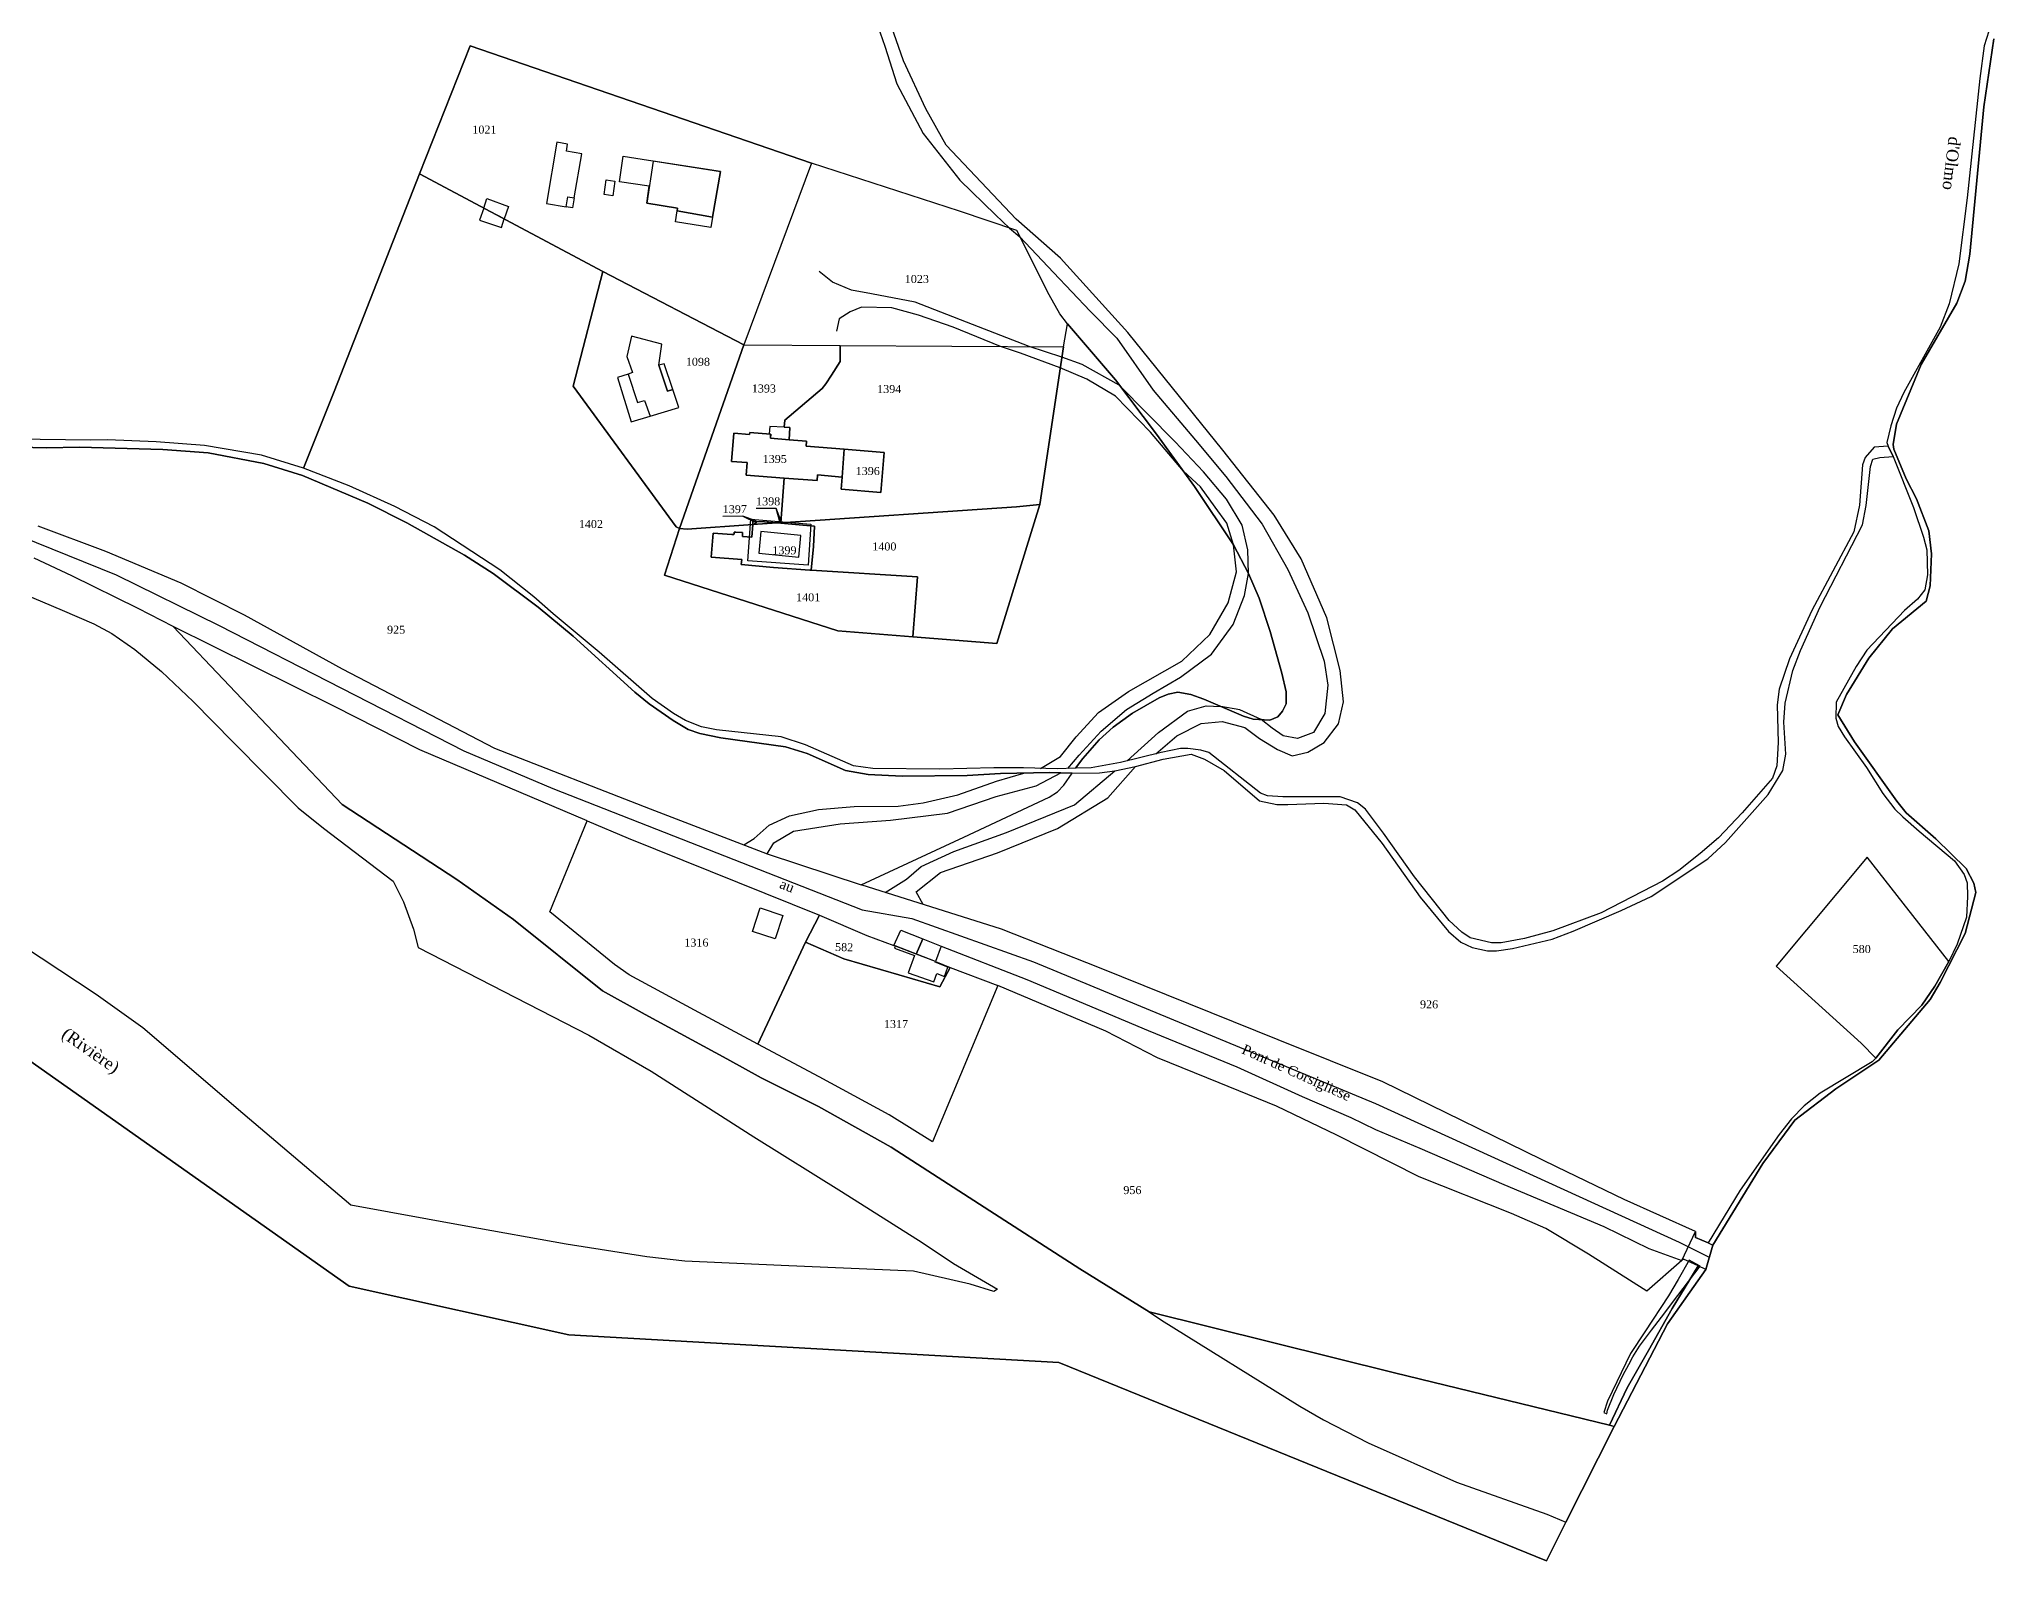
# Model space of a CAD drawing. Extents: x 1206804 to 1210977, y 6152742 to 6157901.
# Drawn here: x 1210265.4 to 1210754, y 6152741.5 to 6153121.9 of the extents above; entities that cross this region are included whole.
import ezdxf

# ---------------------------------------------------------------- set-up
doc = ezdxf.new("R2010")
doc.units = 0
doc.linetypes.add('CONTINU', pattern=[0])
for name, color, linetype in [('1LIEUDIT', 7, 'CONTINU'), ('1PARCELLE', 7, 'CONTINU'), ('1SECTION', 7, 'CONTINU'), ('1SUBDSECT', 7, 'CONTINU'), ('1TRONFLUV', 7, 'CONTINU'), ('1ZONCOMM', 7, 'CONTINU'), ('3BATIDUR', 7, 'CONTINU'), ('3BATILEGER', 7, 'CONTINU'), ('3CHEMIN', 7, 'CONTINU'), ('3FISCLINE', 7, 'CONTINUOUS'), ('3FLECHEPAR', 7, 'CONTINU'), ('3LINEDIVERS', 7, 'CONTINUOUS'), ('3PARCELLETEX', 7, 'CONTINU'), ('3PISCINE', 7, 'CONTINUOUS'), ('3PONT', 7, 'CONTINU'), ('3SENTIER', 7, 'CONTINU'), ('3TOPOLINE', 7, 'CONTINU'), ('3TRONFLUVTEX', 7, 'CONTINU'), ('3ZONCOMMTEX', 7, 'CONTINU')]:
    doc.layers.add(name, color=color, linetype=linetype)
doc.styles.get("Standard").update_dxf_attribs({"font": 'Times New Roman'})

msp = doc.modelspace()

# ---------------------------------------------------------------- linework, layer by layer
at = {"layer": '1LIEUDIT'}
msp.add_lwpolyline([(1210754, 6153121.95), (1210751.49, 6153104.97), (1210747.98, 6153068.18), (1210746.79, 6153061.45), (1210744.77, 6153055.95), (1210735.83, 6153040.55), (1210729.62, 6153025.69), (1210728.86, 6153020.63), (1210728.95, 6153019.43), (1210732.05, 6153012.01), (1210734.66, 6153007.01), (1210737.77, 6152998.98), (1210738.42, 6152993.29), (1210738.05, 6152985.3), (1210737.08, 6152981.4), (1210728.68, 6152974.52), (1210722.72, 6152967.19), (1210717.12, 6152958.14), (1210715.03, 6152953.02), (1210719.19, 6152946.3), (1210729.71, 6152931.4), (1210732.11, 6152928.53), (1210739.47, 6152922.05), (1210747.03, 6152914.64), (1210748.97, 6152910.95), (1210749.48, 6152908.6), (1210746.84, 6152898.33), (1210740.6, 6152886.15), (1210738.04, 6152881.87), (1210725.25, 6152866.68), (1210714.48, 6152859.53), (1210704.24, 6152851.68), (1210696.24, 6152840.86), (1210683.75, 6152820.49), (1210682.01, 6152814.41), (1210672.39, 6152800.8), (1210659.1, 6152775.12), (1210647.03, 6152751.24), (1210642.16, 6152741.53), (1210520.33, 6152791.12), (1210397.85, 6152798.04), (1210342.91, 6152810.19), (1210129.99, 6152960.47)], dxfattribs=at)
at = {"layer": '1PARCELLE'}
for points in [[(1210753.31, 6153125.73), (1210751.53, 6153120.23), (1210750.45, 6153112.09), (1210747.28, 6153082.28), (1210745.25, 6153065.79), (1210742.78, 6153055.74), (1210740.54, 6153049.91), (1210731.51, 6153033.61), (1210729.69, 6153029.69), (1210728.22, 6153025.22), (1210727.24, 6153021.11), (1210727.61, 6153020.16), (1210724.07, 6153019.92), (1210721.8, 6153017.31), (1210721.16, 6153015.5), (1210720.37, 6153005.39), (1210718.99, 6152998.77), (1210708.52, 6152979.08), (1210702.91, 6152967.03), (1210700.3, 6152959.43), (1210699.82, 6152955.51), (1210700.12, 6152946.07), (1210699.77, 6152940.25), (1210698.65, 6152937.16), (1210691.08, 6152928.55), (1210685.2, 6152922.29), (1210680.6, 6152918.32), (1210675.25, 6152914.07), (1210671.21, 6152911.4), (1210655.81, 6152903.54), (1210643.75, 6152899.01), (1210636.66, 6152897.09), (1210630.82, 6152896.04), (1210628.4, 6152896.06), (1210628.4, 6152896.06), (1210623.1, 6152897.24), (1210621.05, 6152898.65), (1210617.82, 6152901.57), (1210609.17, 6152912.55), (1210601.41, 6152923.44), (1210596.9, 6152929.4), (1210594.96, 6152931.02), (1210590.64, 6152932.53), (1210576.31, 6152932.49), (1210572.48, 6152932.8), (1210570.73, 6152933.41), (1210557.79, 6152943.58), (1210555.76, 6152944.19), (1210552.52, 6152944.64), (1210550.66, 6152944.56), (1210545.9, 6152943.59), (1210535.68, 6152941.09), (1210528.39, 6152939.74), (1210524.49, 6152939.66), (1210526.32, 6152942.08), (1210530.34, 6152946.79), (1210533.9, 6152949.93), (1210538.67, 6152953.4), (1210545.35, 6152957.24), (1210547.65, 6152958.19), (1210550.07, 6152958.67), (1210553.3, 6152958.07), (1210556.54, 6152956.93), (1210566.46, 6152952.65), (1210568.86, 6152951.91), (1210573.04, 6152951.7), (1210575.04, 6152952.48), (1210576.19, 6152953.92), (1210577.13, 6152955.76), (1210577.08, 6152958.76), (1210576.01, 6152963.41), (1210573.14, 6152973.82), (1210570.37, 6152982.19), (1210567.67, 6152988.36), (1210563.95, 6152995.48), (1210554.17, 6153010.12), (1210544.71, 6153023.2), (1210534.43, 6153036.73), (1210522.45, 6153050.72), (1210520.5, 6153053.29), (1210517.84, 6153058.03), (1210509.78, 6153074.05), (1210495.48, 6153078.91), (1210458.43, 6153090.87), (1210373.16, 6153120.22), (1210360.5, 6153088.23), (1210339.18, 6153033.85), (1210331.51, 6153014.68), (1210320.97, 6153017.96), (1210306.79, 6153020.3), (1210294.69, 6153021.26), (1210282.5, 6153021.77), (1210278.32, 6153021.64), (1210252.97, 6153021.99)], [(1210253.44, 6153020.12), (1210267.27, 6153019.75), (1210275.52, 6153019.91), (1210296.31, 6153019.38), (1210307.71, 6153018.52), (1210321.55, 6153015.87), (1210331.27, 6153012.85), (1210347.61, 6153005.96), (1210357.36, 6153001.04), (1210371.74, 6152992.93), (1210378.91, 6152988.37), (1210390.18, 6152979.91), (1210398.9, 6152972.68), (1210414.34, 6152958.66), (1210417.86, 6152955.73), (1210423.93, 6152951.6), (1210427.61, 6152949.34), (1210430.52, 6152948.33), (1210435.78, 6152947.25), (1210452.01, 6152944.99), (1210457.37, 6152943.33), (1210467.01, 6152939.12), (1210472.62, 6152938.09), (1210481.16, 6152937.65), (1210497.35, 6152937.89), (1210505.72, 6152938.33), (1210518.06, 6152938.59), (1210523.64, 6152938.41), (1210523.64, 6152938.41), (1210530.44, 6152938.48), (1210534.27, 6152938.98), (1210539.46, 6152940.14), (1210546.37, 6152941.91), (1210553.33, 6152943.16), (1210556.67, 6152941.95), (1210561.62, 6152939.06), (1210570.46, 6152931.53), (1210574.75, 6152930.6), (1210577.54, 6152930.58), (1210586.56, 6152930.91), (1210592.19, 6152930.48), (1210594.29, 6152929.28), (1210601.12, 6152920.84), (1210610.61, 6152907.48), (1210617.71, 6152898.86), (1210620.77, 6152896.21), (1210623.61, 6152894.82), (1210627.41, 6152894.01), (1210629.72, 6152893.99), (1210633.69, 6152894.59), (1210643.59, 6152896.92), (1210648.85, 6152898.91), (1210660.85, 6152904.1), (1210668.3, 6152907.61), (1210682.48, 6152917), (1210686.89, 6152921.13), (1210697.57, 6152933.09), (1210701.27, 6152939.06), (1210701.98, 6152943.18), (1210701.5, 6152951.22), (1210701.79, 6152955.92), (1210703.76, 6152964.06), (1210705.63, 6152969.08), (1210710.56, 6152980), (1210721.19, 6153000.51), (1210722.1, 6153005.34), (1210723.16, 6153015.1), (1210723.78, 6153016.93), (1210725.48, 6153017.35), (1210728.83, 6153017.57), (1210727.61, 6153020.16), (1210724.07, 6153019.92), (1210721.8, 6153017.31), (1210721.16, 6153015.5), (1210720.37, 6153005.39), (1210718.99, 6152998.77), (1210708.52, 6152979.08), (1210702.91, 6152967.03), (1210700.3, 6152959.43), (1210699.82, 6152955.51), (1210700.12, 6152946.07), (1210699.77, 6152940.25), (1210698.65, 6152937.16), (1210691.08, 6152928.55), (1210685.2, 6152922.29), (1210680.6, 6152918.32), (1210675.25, 6152914.07), (1210671.21, 6152911.4), (1210655.81, 6152903.54), (1210643.75, 6152899.01), (1210636.66, 6152897.09), (1210630.82, 6152896.04), (1210628.4, 6152896.06), (1210623.1, 6152897.24), (1210621.05, 6152898.65), (1210617.82, 6152901.57), (1210609.17, 6152912.55), (1210601.41, 6152923.44), (1210596.9, 6152929.4), (1210594.96, 6152931.02), (1210590.64, 6152932.53), (1210576.31, 6152932.49), (1210572.48, 6152932.8), (1210570.73, 6152933.41), (1210557.79, 6152943.58), (1210555.76, 6152944.19), (1210552.52, 6152944.64), (1210550.66, 6152944.56), (1210545.9, 6152943.59), (1210535.68, 6152941.09), (1210528.39, 6152939.74), (1210524.49, 6152939.66), (1210519.91, 6152939.48), (1210511.49, 6152939.77), (1210504.05, 6152939.8), (1210490.58, 6152939.43), (1210473.76, 6152939.57), (1210468.97, 6152940.26), (1210457, 6152945.48), (1210450.85, 6152947.54), (1210434.69, 6152949.29), (1210430.98, 6152950.04), (1210427, 6152951.58), (1210423.98, 6152953.34), (1210418.64, 6152957.08), (1210405.38, 6152968.72), (1210393.92, 6152978.25), (1210389.07, 6152982.5), (1210380.55, 6152989.24), (1210364.16, 6152999.97), (1210354.32, 6153005.1), (1210342.91, 6153010.29), (1210331.51, 6153014.68), (1210320.97, 6153017.96), (1210306.79, 6153020.3), (1210294.69, 6153021.26), (1210282.5, 6153021.77), (1210278.32, 6153021.64), (1210252.97, 6153021.99)], [(1210265.1, 6153000.25), (1210282.03, 6152993.91), (1210300.85, 6152985.98), (1210316.64, 6152978.04), (1210341.16, 6152964.49), (1210379.28, 6152944.68), (1210418.14, 6152929.48), (1210447.38, 6152918.25), (1210470.87, 6152910.52), (1210470.87, 6152910.52), (1210496.54, 6152922.46), (1210517.86, 6152932.42), (1210519.93, 6152933.78), (1210521.51, 6152935.47), (1210523.64, 6152938.41), (1210518.06, 6152938.59), (1210505.72, 6152938.33), (1210497.35, 6152937.89), (1210481.16, 6152937.65), (1210472.62, 6152938.09), (1210467.01, 6152939.12), (1210457.37, 6152943.33), (1210452.01, 6152944.99), (1210435.78, 6152947.25), (1210430.52, 6152948.33), (1210427.61, 6152949.34), (1210423.93, 6152951.6), (1210417.86, 6152955.73), (1210414.34, 6152958.66), (1210398.9, 6152972.68), (1210390.18, 6152979.91), (1210378.91, 6152988.37), (1210371.74, 6152992.93), (1210357.36, 6153001.04), (1210347.61, 6153005.96), (1210331.27, 6153012.85), (1210321.55, 6153015.87), (1210307.71, 6153018.52), (1210296.31, 6153019.38), (1210275.52, 6153019.91), (1210267.27, 6153019.75), (1210253.44, 6153020.12)]]:
    msp.add_lwpolyline(points, dxfattribs=at)
for points in [[(1210441.52, 6153045.46), (1210406.34, 6153063.86), (1210360.5, 6153088.23), (1210373.16, 6153120.22), (1210458.43, 6153090.87), (1210441.52, 6153045.46)], [(1210511.49, 6152939.77), (1210504.05, 6152939.8), (1210490.58, 6152939.43), (1210473.76, 6152939.57), (1210468.97, 6152940.26), (1210457, 6152945.48), (1210450.85, 6152947.54), (1210434.69, 6152949.29), (1210430.98, 6152950.04), (1210427, 6152951.58), (1210423.98, 6152953.34), (1210418.64, 6152957.08), (1210405.38, 6152968.72), (1210393.92, 6152978.25), (1210389.07, 6152982.5), (1210380.55, 6152989.24), (1210364.16, 6152999.97), (1210354.32, 6153005.1), (1210342.91, 6153010.29), (1210331.51, 6153014.68), (1210339.18, 6153033.85), (1210360.5, 6153088.23), (1210406.34, 6153063.86), (1210398.87, 6153035.14), (1210424.61, 6153000.01), (1210425.45, 6152999.57), (1210421.7, 6152987.96), (1210465.07, 6152974.01), (1210483.78, 6152972.51), (1210504.82, 6152970.82), (1210515.54, 6153005.61), (1210521.43, 6153045.02), (1210522.45, 6153050.72), (1210534.43, 6153036.73), (1210544.71, 6153023.2), (1210554.17, 6153010.12), (1210563.95, 6152995.48), (1210567.67, 6152988.36), (1210570.37, 6152982.19), (1210573.14, 6152973.82), (1210576.01, 6152963.41), (1210577.08, 6152958.76), (1210577.13, 6152955.76), (1210576.19, 6152953.92), (1210575.04, 6152952.48), (1210573.04, 6152951.7), (1210568.86, 6152951.91), (1210566.46, 6152952.65), (1210556.54, 6152956.93), (1210553.3, 6152958.07), (1210550.07, 6152958.67), (1210547.65, 6152958.19), (1210545.35, 6152957.24), (1210538.67, 6152953.4), (1210533.9, 6152949.93), (1210530.34, 6152946.79), (1210526.32, 6152942.08), (1210524.49, 6152939.66), (1210519.91, 6152939.48), (1210511.49, 6152939.77)], [(1210441.52, 6153045.46), (1210465.65, 6153045.32), (1210521.43, 6153045.02), (1210522.45, 6153050.72), (1210520.5, 6153053.29), (1210517.84, 6153058.03), (1210509.78, 6153074.05), (1210495.48, 6153078.91), (1210458.43, 6153090.87), (1210441.52, 6153045.46)], [(1210441.52, 6153045.46), (1210425.45, 6152999.57), (1210424.61, 6153000.01), (1210398.87, 6153035.14), (1210406.34, 6153063.86), (1210441.52, 6153045.46)], [(1210425.45, 6152999.57), (1210441.52, 6153045.46), (1210465.65, 6153045.32), (1210465.65, 6153041.37), (1210463.45, 6153037.89), (1210462.08, 6153035.79), (1210461.11, 6153034.6), (1210451.8, 6153026.66), (1210451.67, 6153024.94), (1210453.05, 6153024.84), (1210452.88, 6153021.78), (1210448.2, 6153022.16), (1210448.25, 6153023.16), (1210443.03, 6153023.6), (1210442.98, 6153023.07), (1210439.09, 6153023.39), (1210438.5, 6153016.38), (1210442.42, 6153016.05), (1210442.16, 6153012.91), (1210451.65, 6153012.19), (1210450.81, 6153001.04), (1210449.8, 6153000.97), (1210446.71, 6153001.22), (1210443.84, 6153001.37), (1210443.82, 6153000.56), (1210427.36, 6152999.46), (1210425.45, 6152999.57)], [(1210465.65, 6153045.32), (1210521.43, 6153045.02), (1210515.54, 6153005.61), (1210509.69, 6153004.98), (1210450.81, 6153001.04), (1210451.65, 6153012.19), (1210459.89, 6153011.57), (1210459.99, 6153012.97), (1210466.13, 6153012.43), (1210465.89, 6153009.4), (1210475.84, 6153008.6), (1210476.65, 6153018.58), (1210466.67, 6153019.39), (1210457.13, 6153020.17), (1210457.18, 6153021.42), (1210452.88, 6153021.78), (1210453.05, 6153024.84), (1210451.67, 6153024.94), (1210451.8, 6153026.66), (1210461.11, 6153034.6), (1210462.08, 6153035.79), (1210463.45, 6153037.89), (1210465.65, 6153041.37), (1210465.65, 6153045.32)], [(1210448.2, 6153022.16), (1210452.88, 6153021.78), (1210457.18, 6153021.42), (1210457.13, 6153020.17), (1210466.67, 6153019.39), (1210466.13, 6153012.43), (1210459.99, 6153012.97), (1210459.89, 6153011.57), (1210451.65, 6153012.19), (1210442.16, 6153012.91), (1210442.42, 6153016.05), (1210438.5, 6153016.38), (1210439.09, 6153023.39), (1210442.98, 6153023.07), (1210443.03, 6153023.6), (1210448.25, 6153023.16), (1210448.2, 6153022.16)], [(1210465.89, 6153009.4), (1210466.13, 6153012.43), (1210466.67, 6153019.39), (1210476.65, 6153018.58), (1210475.84, 6153008.6), (1210465.89, 6153009.4)], [(1210742.71, 6152891.36), (1210722.34, 6152917.47), (1210699.54, 6152890.19), (1210720.8, 6152870.94), (1210724.47, 6152867.21), (1210723.56, 6152866.3), (1210710.58, 6152858.42), (1210706.58, 6152855.24), (1210703.45, 6152851.99), (1210700.35, 6152848.14), (1210690.58, 6152834.18), (1210682.61, 6152821), (1210679.39, 6152822.35), (1210679.4, 6152823.9), (1210661.58, 6152831.89), (1210644.83, 6152839.96), (1210601.29, 6152861.32), (1210575.12, 6152871.81), (1210530.48, 6152889.76), (1210505.97, 6152899.45), (1210470.87, 6152910.52), (1210496.54, 6152922.46), (1210517.86, 6152932.42), (1210519.93, 6152933.78), (1210521.51, 6152935.47), (1210523.64, 6152938.41), (1210530.44, 6152938.48), (1210534.27, 6152938.98), (1210539.46, 6152940.14), (1210546.37, 6152941.91), (1210553.33, 6152943.16), (1210556.67, 6152941.95), (1210561.62, 6152939.06), (1210570.46, 6152931.53), (1210574.75, 6152930.6), (1210577.54, 6152930.58), (1210586.56, 6152930.91), (1210592.19, 6152930.48), (1210594.29, 6152929.28), (1210601.12, 6152920.84), (1210610.61, 6152907.48), (1210617.71, 6152898.86), (1210620.77, 6152896.21), (1210623.61, 6152894.82), (1210627.41, 6152894.01), (1210629.72, 6152893.99), (1210633.69, 6152894.59), (1210643.59, 6152896.92), (1210648.85, 6152898.91), (1210660.85, 6152904.1), (1210668.3, 6152907.61), (1210682.48, 6152917), (1210686.89, 6152921.13), (1210697.57, 6152933.09), (1210701.27, 6152939.06), (1210701.98, 6152943.18), (1210701.5, 6152951.22), (1210701.79, 6152955.92), (1210703.76, 6152964.06), (1210705.63, 6152969.08), (1210710.56, 6152980), (1210721.19, 6153000.51), (1210722.1, 6153005.34), (1210723.16, 6153015.1), (1210723.78, 6153016.93), (1210725.48, 6153017.35), (1210728.83, 6153017.57), (1210733.91, 6153004.85), (1210736.44, 6152997.44), (1210737.23, 6152994.25), (1210737.39, 6152988.05), (1210736.75, 6152984.27), (1210734.93, 6152981.95), (1210731.62, 6152979.07), (1210722.22, 6152969.2), (1210719.55, 6152965.07), (1210714.57, 6152956.17), (1210714.47, 6152952.19), (1210715.08, 6152950.11), (1210716.69, 6152947.54), (1210722.15, 6152939.89), (1210726.22, 6152933.32), (1210729.23, 6152929.46), (1210731.21, 6152927.55), (1210735.29, 6152923.9), (1210744.13, 6152916.5), (1210746.58, 6152913.09), (1210747.3, 6152911.03), (1210747.43, 6152907.6), (1210747.11, 6152902.45), (1210744.78, 6152895.65), (1210742.71, 6152891.36)], [(1210450.81, 6153001.04), (1210509.69, 6153004.98), (1210515.54, 6153005.61), (1210504.82, 6152970.82), (1210483.78, 6152972.51), (1210484.99, 6152987.54), (1210458.36, 6152989.19), (1210458.93, 6152995.09), (1210459.23, 6153000.19), (1210456.27, 6153000.43), (1210450.8, 6153000.89), (1210450.81, 6153001.04)], [(1210425.45, 6152999.57), (1210427.36, 6152999.46), (1210443.82, 6153000.56), (1210443.56, 6152997.39), (1210441.19, 6152997.63), (1210441.2, 6152998.15), (1210441.22, 6152998.62), (1210439.55, 6152998.67), (1210439.14, 6152998.68), (1210439.13, 6152998.27), (1210439.1, 6152998.06), (1210438.57, 6152998.1), (1210433.93, 6152998.44), (1210433.4, 6152992.42), (1210441.03, 6152991.87), (1210440.91, 6152990.57), (1210448.94, 6152989.88), (1210458.09, 6152989.21), (1210458.36, 6152989.19), (1210484.99, 6152987.54), (1210483.78, 6152972.51), (1210465.07, 6152974.01), (1210421.7, 6152987.96), (1210425.45, 6152999.57)], [(1210443.82, 6153000.56), (1210449.8, 6153000.97), (1210450.8, 6153000.89), (1210456.27, 6153000.43), (1210459.23, 6153000.19), (1210458.93, 6152995.09), (1210458.36, 6152989.19), (1210458.09, 6152989.21), (1210448.94, 6152989.88), (1210440.91, 6152990.57), (1210441.03, 6152991.87), (1210433.4, 6152992.42), (1210433.93, 6152998.44), (1210438.57, 6152998.1), (1210439.1, 6152998.06), (1210439.13, 6152998.27), (1210439.14, 6152998.68), (1210439.55, 6152998.67), (1210441.22, 6152998.62), (1210441.2, 6152998.15), (1210441.19, 6152997.63), (1210443.56, 6152997.39), (1210443.82, 6153000.56)], [(1210449.8, 6153000.97), (1210443.82, 6153000.56), (1210443.84, 6153001.37), (1210446.71, 6153001.22), (1210449.8, 6153000.97)], [(1210449.8, 6153000.97), (1210450.81, 6153001.04), (1210450.8, 6153000.89), (1210449.8, 6153000.97)], [(1210505.03, 6152885.38), (1210488.69, 6152846.3), (1210477.88, 6152853), (1210460.41, 6152862.51), (1210445.04, 6152870.73), (1210429.25, 6152879.19), (1210412.89, 6152887.99), (1210409.2, 6152890.62), (1210393.1, 6152903.8), (1210402.38, 6152926.52), (1210360.55, 6152944.28), (1210339.29, 6152955.06), (1210298.89, 6152975.11), (1210341.17, 6152930.63), (1210369.81, 6152911.83), (1210384.01, 6152901.82), (1210406.23, 6152884), (1210416.91, 6152878.08), (1210437.35, 6152866.99), (1210445.86, 6152862.32), (1210460.18, 6152855.13), (1210478.39, 6152844.97), (1210500.46, 6152830.72), (1210525.53, 6152814.56), (1210542.9, 6152803.76), (1210604.2, 6152788.57), (1210657.91, 6152775.44), (1210662.36, 6152784.76), (1210667.65, 6152794.16), (1210673.62, 6152804.62), (1210680.08, 6152815.32), (1210676.45, 6152816.95), (1210676.02, 6152816.63), (1210667.25, 6152808.93), (1210652.71, 6152818.24), (1210642.01, 6152824.6), (1210633.41, 6152828.37), (1210610.39, 6152837.5), (1210589.81, 6152847.94), (1210574.68, 6152855.23), (1210560.4, 6152861.07), (1210544.98, 6152867.32), (1210532.04, 6152873.96), (1210505.03, 6152885.38)], [(1210445.04, 6152870.73), (1210429.25, 6152879.19), (1210412.89, 6152887.99), (1210409.2, 6152890.62), (1210393.1, 6152903.8), (1210402.38, 6152926.52), (1210412.61, 6152922.19), (1210460.44, 6152902.97), (1210456.94, 6152896.2), (1210445.04, 6152870.73)], [(1210742.71, 6152891.36), (1210722.34, 6152917.47), (1210699.54, 6152890.19), (1210720.8, 6152870.94), (1210724.47, 6152867.21), (1210729.97, 6152874.24), (1210735.97, 6152880.44), (1210739.2, 6152885.19), (1210742.71, 6152891.36)], [(1210493.17, 6152889.83), (1210490.51, 6152885), (1210480.28, 6152888.05), (1210466.57, 6152892.06), (1210456.94, 6152896.2), (1210460.44, 6152902.97), (1210472.34, 6152897.86), (1210479.06, 6152895.38), (1210480.81, 6152899.19), (1210486.29, 6152897.02), (1210490.87, 6152895.21), (1210489.48, 6152891.36), (1210493.17, 6152889.83)], [(1210477.88, 6152853), (1210460.41, 6152862.51), (1210445.04, 6152870.73), (1210456.94, 6152896.2), (1210466.57, 6152892.06), (1210480.28, 6152888.05), (1210490.51, 6152885), (1210493.17, 6152889.83), (1210505.03, 6152885.38), (1210488.69, 6152846.3), (1210477.88, 6152853)]]:
    msp.add_lwpolyline(points, close=True, dxfattribs=at)
at = {"layer": '1SECTION'}
msp.add_lwpolyline([(1210129.99, 6152960.47), (1210342.91, 6152810.19), (1210397.85, 6152798.04), (1210520.33, 6152791.12), (1210642.16, 6152741.53), (1210647.03, 6152751.24), (1210659.1, 6152775.12), (1210672.39, 6152800.8), (1210682.01, 6152814.41), (1210683.75, 6152820.49), (1210696.24, 6152840.86), (1210704.24, 6152851.68), (1210714.48, 6152859.53), (1210725.25, 6152866.68), (1210738.04, 6152881.87), (1210740.6, 6152886.15), (1210746.84, 6152898.33), (1210749.48, 6152908.6), (1210748.97, 6152910.95), (1210747.03, 6152914.64), (1210739.47, 6152922.05), (1210732.11, 6152928.53), (1210729.71, 6152931.4), (1210719.19, 6152946.3), (1210715.03, 6152953.02), (1210717.12, 6152958.14), (1210722.72, 6152967.19), (1210728.68, 6152974.52), (1210737.08, 6152981.4), (1210738.05, 6152985.3), (1210738.42, 6152993.29), (1210737.77, 6152998.98), (1210734.66, 6153007.01), (1210732.05, 6153012.01), (1210728.95, 6153019.43), (1210728.86, 6153020.63), (1210729.62, 6153025.69), (1210735.83, 6153040.55), (1210744.77, 6153055.95), (1210746.79, 6153061.45), (1210747.98, 6153068.18), (1210751.49, 6153104.97), (1210754, 6153121.95)], dxfattribs=at)
at = {"layer": '1SUBDSECT'}
msp.add_lwpolyline([(1210129.99, 6152960.47), (1210342.91, 6152810.19), (1210397.85, 6152798.04), (1210520.33, 6152791.12), (1210642.16, 6152741.53), (1210647.03, 6152751.24), (1210659.1, 6152775.12), (1210672.39, 6152800.8), (1210682.01, 6152814.41), (1210683.75, 6152820.49), (1210696.24, 6152840.86), (1210704.24, 6152851.68), (1210714.48, 6152859.53), (1210725.25, 6152866.68), (1210738.04, 6152881.87), (1210740.6, 6152886.15), (1210746.84, 6152898.33), (1210749.48, 6152908.6), (1210748.97, 6152910.95), (1210747.03, 6152914.64), (1210739.47, 6152922.05), (1210732.11, 6152928.53), (1210729.71, 6152931.4), (1210719.19, 6152946.3), (1210715.03, 6152953.02), (1210717.12, 6152958.14), (1210722.72, 6152967.19), (1210728.68, 6152974.52), (1210737.08, 6152981.4), (1210738.05, 6152985.3), (1210738.42, 6152993.29), (1210737.77, 6152998.98), (1210734.66, 6153007.01), (1210732.05, 6153012.01), (1210728.95, 6153019.43), (1210728.86, 6153020.63), (1210729.62, 6153025.69), (1210735.83, 6153040.55), (1210744.77, 6153055.95), (1210746.79, 6153061.45), (1210747.98, 6153068.18), (1210751.49, 6153104.97), (1210754, 6153121.95)], dxfattribs=at)
at = {"layer": '1TRONFLUV'}
for points in [[(1210753.31, 6153125.73), (1210751.53, 6153120.23), (1210750.45, 6153112.09), (1210747.28, 6153082.28), (1210745.25, 6153065.79), (1210742.78, 6153055.74), (1210740.54, 6153049.91), (1210731.51, 6153033.61), (1210729.69, 6153029.69), (1210728.22, 6153025.22), (1210727.24, 6153021.11), (1210727.61, 6153020.16), (1210728.83, 6153017.57), (1210733.91, 6153004.85), (1210736.44, 6152997.44), (1210737.23, 6152994.25), (1210737.39, 6152988.05), (1210736.75, 6152984.27), (1210734.93, 6152981.95), (1210731.62, 6152979.07), (1210722.22, 6152969.2), (1210719.55, 6152965.07), (1210714.57, 6152956.17), (1210714.47, 6152952.19), (1210715.08, 6152950.11), (1210716.69, 6152947.54), (1210722.15, 6152939.89), (1210726.22, 6152933.32), (1210729.23, 6152929.46), (1210731.21, 6152927.55), (1210735.29, 6152923.9), (1210744.13, 6152916.5), (1210746.58, 6152913.09), (1210747.3, 6152911.03), (1210747.43, 6152907.6), (1210747.11, 6152902.45), (1210744.78, 6152895.65), (1210742.71, 6152891.36), (1210739.2, 6152885.19), (1210735.97, 6152880.44), (1210729.97, 6152874.24), (1210724.47, 6152867.21), (1210723.56, 6152866.3), (1210710.58, 6152858.42), (1210706.58, 6152855.24), (1210703.45, 6152851.99), (1210700.35, 6152848.14), (1210690.58, 6152834.18), (1210682.61, 6152821), (1210682.61, 6152821), (1210683.75, 6152820.49), (1210696.24, 6152840.86), (1210704.24, 6152851.68), (1210714.48, 6152859.53), (1210725.25, 6152866.68), (1210738.04, 6152881.87), (1210740.6, 6152886.15), (1210746.84, 6152898.33), (1210749.48, 6152908.6), (1210748.97, 6152910.95), (1210747.03, 6152914.64), (1210739.47, 6152922.05), (1210732.11, 6152928.53), (1210729.71, 6152931.4), (1210719.19, 6152946.3), (1210715.03, 6152953.02), (1210717.12, 6152958.14), (1210722.72, 6152967.19), (1210728.68, 6152974.52), (1210737.08, 6152981.4), (1210738.05, 6152985.3), (1210738.42, 6152993.29), (1210737.77, 6152998.98), (1210734.66, 6153007.01), (1210732.05, 6153012.01), (1210728.95, 6153019.43), (1210728.86, 6153020.63), (1210729.62, 6153025.69), (1210735.83, 6153040.55), (1210744.77, 6153055.95), (1210746.79, 6153061.45), (1210747.98, 6153068.18), (1210751.49, 6153104.97), (1210754, 6153121.95)], [(1210129.99, 6152960.47), (1210342.91, 6152810.19), (1210397.85, 6152798.04), (1210520.33, 6152791.12), (1210642.16, 6152741.53), (1210647.03, 6152751.24), (1210659.1, 6152775.12), (1210657.91, 6152775.44), (1210604.2, 6152788.57), (1210542.9, 6152803.76), (1210525.53, 6152814.56), (1210500.46, 6152830.72), (1210478.39, 6152844.97), (1210460.18, 6152855.13), (1210445.86, 6152862.32), (1210437.35, 6152866.99), (1210416.91, 6152878.08), (1210406.23, 6152884), (1210384.01, 6152901.82), (1210369.81, 6152911.83), (1210341.17, 6152930.63), (1210298.89, 6152975.11), (1210290.19, 6152979.6), (1210273.58, 6152987.72), (1210264.16, 6152992.2)]]:
    msp.add_lwpolyline(points, dxfattribs=at)
for points in [[(1210680.59, 6152815.23), (1210677.82, 6152816.72), (1210675.08, 6152811.85), (1210672.65, 6152807.81), (1210666.74, 6152798.8), (1210663.2, 6152793.39), (1210657.41, 6152781.42), (1210656.48, 6152778.63), (1210657.23, 6152778.29), (1210657.44, 6152779.19), (1210659.03, 6152783.1), (1210661.35, 6152788.03), (1210662.72, 6152790.64), (1210663.75, 6152792.54), (1210665.42, 6152795.22), (1210668.44, 6152799.24), (1210670.96, 6152802.45), (1210675.03, 6152807.86), (1210680.59, 6152815.23)], [(1210680.08, 6152815.32), (1210673.62, 6152804.62), (1210667.65, 6152794.16), (1210662.36, 6152784.76), (1210657.91, 6152775.44), (1210659.1, 6152775.12), (1210672.39, 6152800.8), (1210682.01, 6152814.41), (1210680.08, 6152815.32)]]:
    msp.add_lwpolyline(points, close=True, dxfattribs=at)
at = {"layer": '1ZONCOMM'}
msp.add_lwpolyline([(1210256.43, 6152999.44), (1210284.66, 6152987.99), (1210310.39, 6152975.36), (1210371.6, 6152944.01), (1210393.8, 6152934.57), (1210471.15, 6152904.31), (1210483.55, 6152902.14), (1210513.97, 6152891.24), (1210599.42, 6152855.88), (1210675.31, 6152821.17), (1210682.87, 6152817.43)], dxfattribs=at)
at = {"layer": '3BATIDUR'}
for points in [[(1210399.18, 6153082.22), (1210401.05, 6153093.26), (1210397.2, 6153093.9), (1210397.5, 6153095.69), (1210394.8, 6153096.14), (1210392.22, 6153080.84), (1210397.18, 6153080), (1210397.61, 6153082.49), (1210399.18, 6153082.22)], [(1210410.48, 6153086.24), (1210411.4, 6153092.62), (1210435.7, 6153088.86), (1210433.76, 6153077.43), (1210424.87, 6153079), (1210424.97, 6153079.68), (1210417.28, 6153080.92), (1210417.92, 6153085.17), (1210410.48, 6153086.24)], [(1210433.76, 6153077.43), (1210435.7, 6153088.86), (1210418.88, 6153091.38), (1210417.28, 6153080.92), (1210424.97, 6153079.68), (1210424.87, 6153079), (1210433.76, 6153077.43)], [(1210381.69, 6153076.96), (1210376.54, 6153079.7), (1210377.33, 6153082.08), (1210382.76, 6153080.12), (1210381.69, 6153076.96)], [(1210380.96, 6153074.79), (1210381.69, 6153076.96), (1210376.54, 6153079.7), (1210375.5, 6153076.63), (1210380.96, 6153074.79)], [(1210420.35, 6153040.42), (1210421.09, 6153045.68), (1210413.5, 6153047.63), (1210412.34, 6153042.61), (1210413.76, 6153038.55), (1210412.61, 6153038.14), (1210414.97, 6153031.09), (1210416.75, 6153031.62), (1210418.14, 6153027.63), (1210425.34, 6153029.8), (1210423.79, 6153034.36), (1210422.48, 6153033.95), (1210420.35, 6153040.42)], [(1210439.09, 6153023.39), (1210442.98, 6153023.07), (1210443.03, 6153023.6), (1210448.25, 6153023.16), (1210448.2, 6153022.16), (1210452.88, 6153021.78), (1210457.18, 6153021.42), (1210457.13, 6153020.17), (1210466.67, 6153019.39), (1210466.13, 6153012.43), (1210459.99, 6153012.97), (1210459.89, 6153011.57), (1210451.65, 6153012.19), (1210442.16, 6153012.91), (1210442.42, 6153016.05), (1210438.5, 6153016.38), (1210439.09, 6153023.39)], [(1210465.89, 6153009.4), (1210466.13, 6153012.43), (1210466.67, 6153019.39), (1210476.65, 6153018.58), (1210475.84, 6153008.6), (1210465.89, 6153009.4)], [(1210484.64, 6152893.23), (1210479.06, 6152895.38), (1210480.81, 6152899.19), (1210486.29, 6152897.02), (1210484.64, 6152893.23)], [(1210484.64, 6152893.23), (1210486.29, 6152897.02), (1210490.87, 6152895.21), (1210489.48, 6152891.36), (1210484.64, 6152893.23)], [(1210479.4, 6152895.25), (1210479.19, 6152894.66), (1210484.2, 6152892.86), (1210482.65, 6152888.55), (1210489.03, 6152886.26), (1210489.78, 6152888.33), (1210491.7, 6152887.62), (1210492.55, 6152889.98), (1210489.35, 6152891.16), (1210489.48, 6152891.36), (1210479.4, 6152895.25)]]:
    msp.add_lwpolyline(points, close=True, dxfattribs=at)
at = {"layer": '3BATILEGER'}
for points in [[(1210406.61, 6153083.06), (1210407.14, 6153086.72), (1210409.33, 6153086.42), (1210408.8, 6153082.75), (1210406.61, 6153083.06)], [(1210397.18, 6153080.01), (1210397.61, 6153082.49), (1210399.18, 6153082.22), (1210398.77, 6153079.75), (1210397.18, 6153080.01)], [(1210433.76, 6153077.43), (1210433.33, 6153074.85), (1210424.46, 6153076.28), (1210424.87, 6153079), (1210433.76, 6153077.43)], [(1210423.79, 6153034.36), (1210421.61, 6153040.79), (1210420.35, 6153040.42), (1210422.48, 6153033.95), (1210423.79, 6153034.36)], [(1210452.88, 6153021.78), (1210453.05, 6153024.84), (1210451.67, 6153024.94), (1210448.08, 6153025.11), (1210447.91, 6153023.22), (1210448.29, 6153023.17), (1210448.22, 6153022.18), (1210452.88, 6153021.78)], [(1210445.65, 6152904.76), (1210451.34, 6152902.87), (1210449.38, 6152896.99), (1210443.7, 6152898.87), (1210445.65, 6152904.76)]]:
    msp.add_lwpolyline(points, close=True, dxfattribs=at)
at = {"layer": '3CHEMIN'}
for points in [[(1210461.29, 6153146.81), (1210467, 6153138.43), (1210473.86, 6153128.48), (1210476.77, 6153120.17), (1210479.79, 6153110.75), (1210486.4, 6153098.33), (1210495.58, 6153086.64), (1210504.42, 6153078.03), (1210507.95, 6153074.67)], [(1210544.51, 6152943.25), (1210549.8, 6152947.76), (1210555.85, 6152950.84), (1210561.14, 6152951.36), (1210566.74, 6152949.83), (1210570.47, 6152947.11), (1210574.94, 6152944.34), (1210578.58, 6152942.8), (1210582.49, 6152943.7), (1210586.6, 6152946.08), (1210590.19, 6152950.8), (1210591.43, 6152956.3), (1210590.6, 6152964.13), (1210587.24, 6152977.28), (1210580.88, 6152992.04), (1210574.07, 6153002.89), (1210561.24, 6153019.16), (1210537.51, 6153048.6), (1210520.67, 6153067.2), (1210509.63, 6153076.9), (1210492.12, 6153095.4), (1210487.02, 6153104.48), (1210481.46, 6153116.52), (1210476.71, 6153130.04)], [(1210507.95, 6153074.67), (1210510.57, 6153072.48)], [(1210510.57, 6153072.48), (1210518.93, 6153063.57), (1210528.15, 6153053.91), (1210534.78, 6153047.15), (1210543.86, 6153034.15), (1210554.47, 6153021.7), (1210562.05, 6153012.58), (1210571.12, 6153000.68), (1210577.5, 6152989.36), (1210582.5, 6152978.52), (1210586.63, 6152966.47), (1210587.5, 6152960.39), (1210586.77, 6152953.36), (1210583.94, 6152948.62), (1210579.9, 6152947.07), (1210576.38, 6152947.8), (1210573.62, 6152949.66), (1210570.89, 6152951.81)], [(1210537.35, 6152941.5), (1210545.19, 6152948.62), (1210552.41, 6152953.95), (1210557.1, 6152955.26), (1210560.77, 6152955.1)], [(1210570.89, 6152951.81), (1210565.49, 6152954.3), (1210560.77, 6152955.1)], [(1210486.42, 6152905.61), (1210484.63, 6152908.79), (1210490.72, 6152913.64), (1210504.98, 6152918.56), (1210519.97, 6152924.58), (1210532.53, 6152932.27), (1210539.46, 6152940.14)], [(1210476.87, 6152908.62), (1210482.2, 6152911.93), (1210485.89, 6152915.11), (1210494.03, 6152918.86), (1210507.17, 6152923.58), (1210524.2, 6152930.55), (1210534.27, 6152938.98)]]:
    msp.add_lwpolyline(points, dxfattribs=at)
at = {"layer": '3FISCLINE'}
for points in [[(1210412.61, 6153038.14), (1210409.98, 6153037.34), (1210413.4, 6153026.27), (1210418.14, 6153027.63)], [(1210251.98, 6152987.22), (1210271.19, 6152979.15), (1210279.06, 6152975.73), (1210283.59, 6152973.34), (1210289.37, 6152969.38), (1210296, 6152963.82), (1210303.89, 6152956.31), (1210313.89, 6152946.17), (1210330.2, 6152929.81), (1210336.46, 6152924.66), (1210353.91, 6152911.44), (1210356.5, 6152906.25), (1210358.96, 6152899.43), (1210360.19, 6152894.86), (1210402.84, 6152872.98), (1210418.36, 6152863.97), (1210444.08, 6152847.54), (1210466, 6152833.83), (1210486.14, 6152821.12), (1210493.97, 6152815.87), (1210504.94, 6152809.43), (1210504.02, 6152808.86), (1210498.11, 6152810.72), (1210483.97, 6152813.96), (1210450.87, 6152815.4), (1210426.84, 6152816.42), (1210417.32, 6152817.51), (1210397.14, 6152820.7), (1210372.07, 6152825.24), (1210343.33, 6152830.42), (1210316.36, 6152853.35), (1210291.35, 6152874.79), (1210279.71, 6152883.07), (1210252.1, 6152901.28)], [(1210542.9, 6152803.76), (1210545.92, 6152801.67), (1210580.51, 6152780.18), (1210586.46, 6152776.77), (1210597.63, 6152771.08), (1210619.65, 6152761.22), (1210642.28, 6152753.22), (1210647.03, 6152751.24)]]:
    msp.add_lwpolyline(points, dxfattribs=at)
at = {"layer": '3FLECHEPAR'}
for points in [[(1210450.17, 6153001.23), (1210450.63, 6153000.97), (1210449.63, 6153004.61), (1210450.63, 6153000.96), (1210450.9, 6153001.43), (1210449.63, 6153004.61), (1210444.63, 6153004.56)], [(1210444.21, 6153000.87), (1210444.71, 6153001.05), (1210441.29, 6153002.66), (1210444.7, 6153001.04), (1210444.52, 6153001.55), (1210441.29, 6153002.66), (1210436.28, 6153002.63)]]:
    msp.add_lwpolyline(points, dxfattribs=at)
at = {"layer": '3LINEDIVERS'}
for points in [[(1210512.89, 6153045.07), (1210498.74, 6153050.55), (1210484.35, 6153056.2), (1210473.49, 6153058.26), (1210468.43, 6153059.15), (1210463.72, 6153061.19), (1210460.36, 6153063.81)], [(1210505.67, 6153045.11), (1210493.87, 6153049.88), (1210485.23, 6153052.94), (1210478.56, 6153054.73), (1210470.99, 6153054.91), (1210468.12, 6153053.74), (1210465.37, 6153052.01), (1210464.7, 6153048.91)], [(1210520.64, 6153039.73), (1210510.73, 6153043.39), (1210505.67, 6153045.11)], [(1210521.04, 6153042.44), (1210512.89, 6153045.07)], [(1210534.46, 6153032.66), (1210527.31, 6153036.95), (1210520.64, 6153039.73)], [(1210535.41, 6153035.44), (1210526.13, 6153040.61), (1210521.04, 6153042.44)], [(1210567.67, 6152988.36), (1210567.49, 6152994.24), (1210566.07, 6153000.4), (1210562.2, 6153006.96), (1210556.43, 6153013.73), (1210549.36, 6153021.23), (1210535.41, 6153035.44)], [(1210551.41, 6153013.94), (1210543.17, 6153023.67), (1210534.46, 6153032.66)], [(1210563.95, 6152995.48), (1210562.24, 6153000.9), (1210559.35, 6153004.92), (1210555.7, 6153010), (1210551.41, 6153013.94)], [(1210515.67, 6152939.62), (1210520.68, 6152942.58), (1210524.58, 6152947.49), (1210530.17, 6152953.58), (1210537.68, 6152958.83), (1210551.03, 6152966.45), (1210558, 6152973.09), (1210562.63, 6152980.98), (1210564.71, 6152988.76), (1210563.95, 6152995.48)], [(1210522.52, 6152939.58), (1210525.35, 6152942.93), (1210530.84, 6152948.91), (1210537.18, 6152954.37), (1210543.85, 6152958.45), (1210550.73, 6152962.41), (1210558.46, 6152968.2), (1210563.84, 6152975.57), (1210566.66, 6152982.81), (1210567.67, 6152988.36)], [(1210441.58, 6152920.48), (1210444.11, 6152922.11), (1210447.92, 6152925.43), (1210452.99, 6152927.79), (1210460.24, 6152929.35), (1210469.14, 6152930.08), (1210480.1, 6152930.15), (1210486.41, 6152931.01), (1210495.03, 6152932.98), (1210504.74, 6152936.47), (1210511.58, 6152938.45)], [(1210447.38, 6152918.25), (1210449.05, 6152921.05), (1210453.96, 6152923.96), (1210465.6, 6152925.81), (1210478.21, 6152926.71), (1210492.45, 6152928.44), (1210504.62, 6152932.63), (1210514.61, 6152935.3), (1210520.77, 6152938.5)]]:
    msp.add_lwpolyline(points, dxfattribs=at)
at = {"layer": '3PISCINE'}
msp.add_lwpolyline([(1210445.29, 6152993.44), (1210455.27, 6152992.4), (1210455.84, 6152997.83), (1210445.84, 6152998.86), (1210445.29, 6152993.44)], close=True, dxfattribs=at)
at = {"layer": '3PONT'}
msp.add_lwpolyline([(1210680.08, 6152815.32), (1210676.45, 6152816.95), (1210676.02, 6152816.63), (1210679.4, 6152823.9), (1210679.39, 6152822.35), (1210682.61, 6152821), (1210683.75, 6152820.49), (1210682.01, 6152814.41), (1210680.08, 6152815.32)], close=True, dxfattribs=at)
at = {"layer": '3SENTIER'}
msp.add_lwpolyline([(1210490.87, 6152895.21), (1210512.3, 6152886.88), (1210542.62, 6152874.12), (1210564.75, 6152865.05), (1210581.14, 6152857.65), (1210593.29, 6152852.34), (1210599.44, 6152849.37), (1210610.51, 6152844.71), (1210631.49, 6152835.61), (1210656.54, 6152825.11), (1210667.74, 6152819.66), (1210676.02, 6152816.63)], dxfattribs=at)
at = {"layer": '3TOPOLINE'}
msp.add_lwpolyline([(1210458.34, 6153000.67), (1210457.61, 6152990.44), (1210442.57, 6152991.52), (1210443.32, 6153001.95), (1210458.34, 6153000.67)], dxfattribs=at)

# ---------------------------------------------------------------- texts
at = {"layer": '3PARCELLETEX'}
for s, rotation, p in [('1021', 360, (1210373.7, 6153098.3)), ('1397', 360, (1210436.28, 6153003.43)), ('1398', 0.2, (1210444.62, 6153005.37)), ('582', 359.2, (1210464.35, 6152893.98))]:
    msp.add_text(s, height=2, rotation=rotation, dxfattribs=at).set_placement(p)
for s, p in [('1023', (1210481.78, 6153060.95)), ('1098', (1210427.06, 6153040.26)), ('1393', (1210443.55, 6153033.59)), ('1394', (1210474.87, 6153033.46)), ('1395', (1210446.26, 6153015.98)), ('1396', (1210469.51, 6153012.96)), ('1402', (1210400.32, 6152999.71)), ('1399', (1210448.68, 6152993.14)), ('1400', (1210473.66, 6152994.1)), ('1401', (1210454.62, 6152981.41)), ('925', (1210352.38, 6152973.29)), ('1316', (1210426.68, 6152895.09)), ('580', (1210718.69, 6152893.47)), ('926', (1210610.56, 6152879.65)), ('1317', (1210476.57, 6152874.73)), ('956', (1210536.41, 6152833.22))]:
    msp.add_text(s, height=2, dxfattribs=at).set_placement(p)
at = {"layer": '3TRONFLUVTEX'}
for s, rotation, p in [("d'Olmo", 263.1, (1210742.73, 6153097.68)), ('(Rivière)', 325, (1210270.78, 6152872.6))]:
    msp.add_text(s, height=3, rotation=rotation, dxfattribs=at).set_placement(p)
at = {"layer": '3ZONCOMMTEX'}
for s, rotation, p in [('au', 338.8, (1210450.26, 6152909.79)), ('Pont de Corsigliese', 335.7, (1210565.78, 6152868.5))]:
    msp.add_text(s, height=2.5, rotation=rotation, dxfattribs=at).set_placement(p)

doc.saveas('drawing.dxf')
